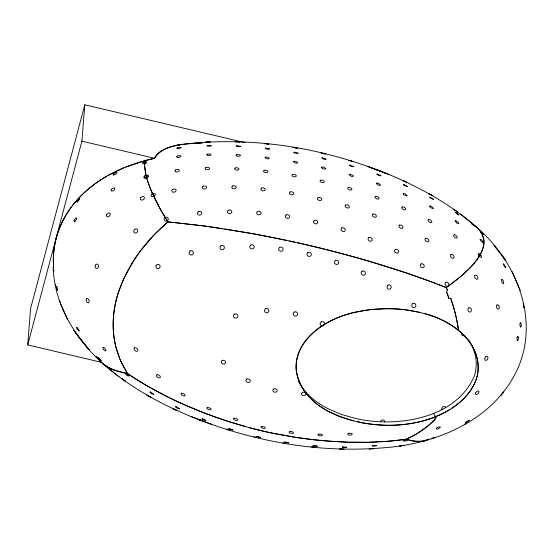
<?xml version="1.0" encoding="UTF-8"?>
<svg xmlns="http://www.w3.org/2000/svg" width="554" height="554" viewBox="0 0 554 554"><rect width="100%" height="100%" fill="white"/><g stroke="black" fill="none" stroke-linecap="round" stroke-linejoin="round"><path stroke-width="0.83" d="M102.054 362.468L27.7 344.907L30.588 308.543L84.81 104.789L245.048 142.634M27.7 344.907L81.916 141.152L84.81 104.789M144.996 160.196L144.732 161.671A107.4 32.596 47.3 0 0 144.532 164.884L145.681 173.998M145.141 160.618L144.58 166.491L145.944 175.147M71.224 207.224C58.35 224.391 51.757 246.198 53.655 267.63M380.349 421.622L381.36 420.251L383.036 419.821L384.4 420.583L384.649 422.1M72.297 205.79C81.528 193.727 93.46 183.886 106.576 176.304M434.052 418.415C435.195 416.996 436.49 415.819 438.429 415.528C454.121 408.554 469.134 397.218 475.664 380.833A42.194 36.259 -29.9 0 0 477.832 372.51C481.461 341.707 451.032 320.018 424.523 313.592M162.156 226.967C126.79 258.96 100.503 310.905 119.532 358.313M163.001 226.184L167.89 221.877L170.909 222.147M451.662 408.388C462.105 401.532 471.475 392.135 475.886 380.238A42.097 36.169 -29.9 0 0 477.59 373.971C480.076 360.876 474.84 347.316 466.094 337.608C449.252 319.097 423.63 311.417 399.392 309.16C364.761 306.687 324.478 314.402 303.066 344.29A44.957 38.628 -29.9 0 0 296.279 370.335C303.308 411.352 352.268 424.579 388.029 425.313C409.475 425.243 431.524 420.839 449.959 409.475M428.893 438.99L424.447 440.88L419.17 441.503L412.855 440.963L405.95 439.329L391.311 441.046L369.144 442.307L346.852 442.189L324.526 440.818A422.245 387.925 22.1 0 1 294.832 437.224L272.7 433.221A382.135 351.07 22.1 0 1 250.775 428.041L229.121 421.705A422.245 387.925 22.1 0 1 200.777 411.594L179.995 402.779L166.422 396.283L146.575 385.57L133.77 377.724L127.531 373.569L123.577 366.983L119.962 359.366M464.28 424.53L465.776 423.665M108.307 175.32L123.826 167.82M409.344 437.612L405.95 439.329L385.619 441.517L367.018 442.355L348.411 442.237L331.001 441.337L312.83 439.641L294.153 437.12L275.227 433.74A385.819 354.456 22.1 0 1 248.268 427.376M407.737 438.449L405.95 439.329L415.438 441.323L423.291 441.129A134.864 40.934 47.3 0 0 427.993 439.53M298.239 380.764C302.893 390.314 310.725 397.966 319.506 403.783A108.307 93.065 -29.9 0 0 327.234 408.319L340.883 414.254L355.453 418.457A147.412 126.665 -29.9 0 0 374.005 421.352C410.576 424.586 457.646 413.907 473.94 376.852A42.097 36.169 -29.9 0 0 475.644 370.578C477.645 359.934 474.591 348.785 468.559 339.927M125.883 166.989L146.104 160.362M144.899 160.688C116.285 168.34 88.55 183.457 70.829 207.757A107.365 98.536 4.9 0 0 56.217 237.95M145.889 160.425L149.379 159.538M146.388 160.293L146.886 160.161M147.135 160.099L148.624 159.718M464.896 335.399L463.22 335.828L461.856 335.059L461.614 333.55M148.881 159.656L150.626 159.233M150.127 159.358L151.581 159.012M150.875 159.178L152.807 158.735M151.879 158.943L152.385 158.825M152.634 158.769L153.638 158.548M153.133 158.659L154.642 158.326C164.254 142.939 186.186 144.352 202.162 142.849M153.887 158.492L154.642 158.326L81.916 141.152M177.425 145.19L179.842 144.788L177.751 145.113M401.685 445.714L399.593 446.039L404.108 445.312L402.01 445.638M344.11 449.045L339.533 448.906L341.7 448.844M190.375 143.486C180.646 144.449 170.625 145.875 161.92 150.605A69.721 27.354 14.9 0 0 154.552 158.299M191.359 143.403L202.612 142.842M191.455 143.403C257.707 137.011 325.136 148.652 386.644 173.603L388.825 174.455C420.389 187.536 450.637 204.398 476.378 227.029L478.462 228.906C517.007 262.728 539.638 319.963 517.533 369.054C494.528 419.475 437.736 443.588 385.265 447.667C319.88 453.511 253.462 441.822 192.792 417.224L190.611 416.373C159.053 403.291 128.798 386.429 103.058 363.798L100.973 361.921C74.527 337.296 54.195 303.89 53.136 266.959M172.1 222.258L206.24 226.24M226.988 429.239L226.427 429.177L230.803 430.52L230.083 430.181M312.678 446.759L315.067 447.161L311.265 446.884M285.94 443.401L282.748 442.861M208.442 226.544L222.251 228.567M224.633 228.941L254.722 234.072L286.591 240.394M289.292 240.969L294.693 242.146M420.077 312.442L406.297 309.901A147.586 126.811 -29.9 0 0 387.364 308.647L370.46 309.575L353.549 312.581A104.664 89.935 -29.9 0 0 342.801 315.759C325.191 321.964 307.802 332.996 299.707 350.46A44.452 38.191 -29.9 0 0 296.577 360.869C293.405 379.843 306.05 397.46 321.452 407.169M327.026 249.785L332.352 251.142M335.004 251.828C369.234 260.796 403.174 271.058 436.247 283.676M256.315 437.501L253.981 436.774M353.701 420.95L339.311 416.324L329.18 411.712A108.307 93.065 -29.9 0 1 321.452 407.169M245.602 426.642C205.375 415.258 166.235 398.984 131.18 376.034M118.182 371.305L127.531 373.569L130.148 375.349M388.825 174.455L367.655 166.401L386.644 173.603M190.611 416.373L211.787 424.426M437.646 284.209L442.584 286.141M443.636 286.557L446.309 287.637L447.632 290.746L446.309 287.637L433.463 282.616L406.774 273.101L372.066 262.139A422.245 149.095 11.9 0 0 343.556 254.085L321.853 248.49A382.135 134.927 11.9 0 0 299.929 243.31L277.852 238.566A422.245 149.095 11.9 0 0 248.324 232.909L204.135 225.949L167.89 221.877L153.742 235.298L141.118 250.166A126.651 94.409 -46.6 0 0 132.849 262.097L123.722 278.8L118.549 291.716A99.145 73.911 -46.6 0 0 115.087 304.735C113.21 314.402 112.704 324.339 113.681 334.145A126.651 94.415 -46.6 0 0 115.641 345.911L120.433 360.488L127.531 373.569C118.888 371.9 110.073 369.331 103.058 363.798L118.951 376.748M445.811 407.204L444.446 406.435L442.771 406.871L441.753 408.243L442.002 409.752M471.419 223.726L476.378 227.029L460.485 214.079M148.701 396.158L146.852 395.092L150.827 397.356L148.978 396.29M97.469 357.413L96.112 356.485L99.374 359.484L98.702 358.639M478.462 228.906C497.208 251.419 461.863 275.504 446.309 287.637L458.851 278.17L469.183 268.662A134.864 50.005 -18.4 0 0 477.049 259.314L481.149 252.541L483.552 246.087A108.335 40.165 -18.4 0 0 484.023 240.104L482.569 234.695L479.383 229.882A134.864 50.005 -18.4 0 0 472.701 224.46M100.973 361.921L98.044 358.293M504.085 258.365L494.002 245.533M166.318 219.37L167.89 221.877L161.006 210.361A136.956 40.837 47.6 0 1 157.994 204.8M165.861 218.629C157.62 204.883 149.85 190.541 145.889 174.905M433.616 413.346L435.562 416.733C416.746 424.26 396.062 426.483 375.951 424.745A147.412 126.665 -29.9 0 1 357.399 421.843M512.014 271.481L520.303 290.545M67.422 319.346L59.133 300.282M55.414 284.451L55.635 285.601M53.863 269.964L53.994 271.128M436.427 417.758A135.55 110.696 63.7 0 1 409.392 437.708M458.483 330.136A133.943 109.124 68.1 0 0 450.658 298.191A134.518 109.567 68.1 0 1 458.227 328.404M53.669 268.039A107.365 98.501 4.5 0 1 56.238 237.95M446.323 291.321A141.831 116.742 68.1 0 1 449.114 298.696M446.24 291.314A141.173 116.25 68.1 0 1 449.038 298.724M158.479 205.063A141.692 42.395 47.5 0 1 153.209 194.399M152.786 194.135A133.375 40.456 47.3 0 1 145.972 175.168M118.168 371.319A136.956 51.134 -18.9 0 1 114.02 369.892M113.75 370.03A141.692 52.824 -18.8 0 1 106.645 366.547M106.867 366.443A133.375 49.458 -18.4 0 1 97.968 358.203M297.394 242.742A385.819 136.229 11.9 0 1 324.353 249.113M435.022 419.593A136.423 111.43 62.2 0 1 408.443 438.145M156.02 265.643L156.006 267.395L157.163 268.621L158.832 268.607L160.016 267.353L160.037 265.601L158.873 264.376L157.211 264.397L156.02 265.643M501.342 279.687L502.042 282.623L503.06 283.558L503.794 283.274L503.094 280.338L502.076 279.403L501.342 279.687M475.567 392.973L475.477 394.185L476.405 394.538L477.804 393.825L478.857 392.461L478.94 391.249L478.012 390.895L476.613 391.609L475.567 392.973M98.051 357.496L101.091 360.675L98.051 357.496M95.267 265.276L95.136 267.021L95.987 268.337L97.317 268.455L98.349 267.298L98.48 265.546L97.629 264.23L96.299 264.113L95.267 265.276M474.73 275.601L474.619 277.062L475.464 278.6L476.772 279.313L477.777 278.78L477.887 277.319L477.042 275.781L475.741 275.068L474.73 275.601M74.132 220.139L74.021 221.482L74.7 221.835L76.597 219.446L76.708 218.103L76.03 217.75L74.132 220.139M106.652 214.675L106.52 216.164L107.462 216.926L108.93 216.517L110.052 215.174L110.191 213.685L109.249 212.916L107.781 213.332L106.652 214.675M465.679 422.245L465.637 422.591L468.172 421.338L469.3 420.112L465.679 422.245M500.934 395.348L503.614 392.073L500.934 395.348M517.124 337.49L517.173 340.572L517.803 340.752L518.641 337.905L518.364 336.555L517.734 336.382L517.124 337.49M520.234 322.864L519.881 324.145L520.358 327.095L520.919 327.033L521.272 325.752L521.217 323.993L520.788 322.802L520.234 322.864M496.917 305.025L496.488 306.445L496.896 308.149L497.901 309.139L498.912 308.841L499.341 307.422L498.932 305.718L497.935 304.721L496.917 305.025M140.633 197.667L140.204 199.052L141.035 200.015L142.627 199.987L144.061 198.983L144.483 197.598L143.659 196.635L142.059 196.663L140.633 197.667M111.465 189.274L111.029 190.507L111.756 191.137L113.21 190.784L114.546 189.669L114.983 188.429L114.263 187.806L112.801 188.152L111.465 189.274M151.457 194.288L150.965 195.631L151.754 196.635L153.361 196.705L154.85 195.797L155.342 194.454L154.552 193.45L152.939 193.381L151.457 194.288M485.394 356.928L484.722 358.549L485.02 360.024L486.107 360.481L487.347 359.657L488.012 358.036L487.721 356.568L486.634 356.104L485.394 356.928M77.408 200.887L76.923 201.995L77.304 202.175L79.88 198.817L79.499 198.644L77.408 200.887M144.379 176.186L143.791 177.294L144.483 178.056L146.055 178.028L147.579 177.218L148.167 176.11L147.475 175.348L145.903 175.376L144.379 176.186M144.719 176.089L144.13 177.197L144.823 177.966L146.394 177.931L147.918 177.128L148.507 176.02L147.814 175.258L146.242 175.286L144.719 176.089M86.729 298.613L86.105 299.693L86.382 301.376L87.4 302.664L88.564 302.803L89.194 301.715L88.917 300.039L87.892 298.751L86.729 298.613M134.657 229.377L133.729 230.859L133.999 232.424L135.308 233.151L136.886 232.618L137.814 231.136L137.544 229.571L136.236 228.844L134.657 229.377M468.774 307.809L467.936 309.104L468.116 310.849L469.217 312.013L470.581 311.923L471.426 310.621L471.239 308.876L470.145 307.712L468.774 307.809M164.926 217.618L163.991 219.024L164.337 220.499L165.757 221.171L167.419 220.658L168.354 219.252L168.007 217.777L166.588 217.106L164.926 217.618M175.549 169.988L174.884 170.992L175.542 171.83L177.142 172.017L178.748 171.435L179.413 170.431L178.755 169.593L177.148 169.406L175.549 169.988M113.681 173.873L113.037 174.801L113.577 175.161L116.423 173.769L117.06 172.841L116.527 172.481L115.121 172.91L113.681 173.873M412.723 303.447L411.767 304.845L412.017 306.577L413.332 307.643L414.939 307.408L415.895 306.016L415.645 304.278L414.33 303.218L412.723 303.447M190.029 250.99L189.032 252.43L189.323 254.12L190.721 255.062L192.425 254.715L193.422 253.275L193.131 251.585L191.726 250.637L190.029 250.99M220.949 245.796L219.959 247.216L220.27 248.878L221.711 249.812L223.428 249.466L224.418 248.047L224.107 246.385L222.666 245.45L220.949 245.796M198.332 211.711L197.404 213.034L197.792 214.474L199.267 215.181L200.963 214.744L201.891 213.422L201.504 211.981L200.036 211.275L198.332 211.711M387.98 285.088L387.024 286.453L387.301 288.17L388.666 289.243L390.307 289.043L391.262 287.678L390.979 285.954L389.621 284.888L387.98 285.088M250.72 245L249.729 246.398L250.062 248.047L251.509 248.988L253.233 248.663L254.217 247.271L253.891 245.623L252.437 244.681L250.72 245M172.606 189.461L171.74 190.673L172.19 191.843L173.679 192.286L175.348 191.739L176.207 190.528L175.763 189.357L174.268 188.914L172.606 189.461M279.659 247.347L278.683 248.711L279.015 250.366L280.462 251.329L282.187 251.038L283.163 249.667L282.831 248.019L281.377 247.056L279.659 247.347M362.074 271.176L361.111 272.52L361.423 274.216L362.815 275.276L364.477 275.068L365.439 273.724L365.134 272.028L363.743 270.968L362.074 271.176M445.873 282.18L445.021 283.364L445.284 285.047L446.517 286.238L447.985 286.245L448.837 285.061L448.567 283.378L447.341 282.187L445.873 282.18M307.872 252.472L306.902 253.822L307.228 255.484L308.668 256.474L310.378 256.225L311.348 254.875L311.023 253.213L309.582 252.222L307.872 252.472M335.343 260.422L334.374 261.765L334.699 263.441L336.119 264.473L337.808 264.251L338.771 262.908L338.452 261.232L337.033 260.2L335.343 260.422M228.262 210.257L227.341 211.524L227.749 212.944L229.238 213.692L230.949 213.325L231.87 212.064L231.461 210.638L229.972 209.897L228.262 210.257M321.161 321.86L320.129 323.273L320.392 324.969L321.805 325.967L323.529 325.676L324.568 324.27L324.298 322.567L322.892 321.569L321.161 321.86M134.636 347.704L133.936 348.653L134.407 350.1L135.772 351.201L137.233 351.305L137.932 350.363L137.461 348.909L136.097 347.815L134.636 347.704M294.195 312.027L293.156 313.432L293.426 315.143L294.839 316.161L296.577 315.891L297.609 314.485L297.339 312.768L295.926 311.75L294.195 312.027M265.505 308.682L264.473 310.074L264.736 311.791L266.155 312.823L267.887 312.567L268.919 311.175L268.655 309.457L267.243 308.426L265.505 308.682M257.492 211.483L256.585 212.694L257.001 214.114L258.496 214.904L260.2 214.613L261.107 213.401L260.692 211.981L259.196 211.185L257.492 211.483M421.095 263.849L420.237 264.992L420.555 266.613L421.871 267.762L423.408 267.762L424.274 266.619L423.955 264.999L422.64 263.849L421.095 263.849M202.972 186.282L202.113 187.404L202.584 188.568L204.107 189.094L205.79 188.672L206.649 187.55L206.178 186.386L204.655 185.86L202.972 186.282M234.515 314.063L233.476 315.42L233.74 317.117L235.145 318.169L236.863 317.954L237.901 316.604L237.638 314.901L236.233 313.848L234.515 314.063M205.721 167.675L205.008 168.596L205.645 169.482L207.244 169.815L208.879 169.399L209.592 168.478L208.955 167.592L207.355 167.26L205.721 167.675M286.155 214.897L285.248 216.067L285.663 217.493L287.159 218.338L288.849 218.11L289.749 216.939L289.333 215.513L287.845 214.668L286.155 214.897M395.334 249.348L394.469 250.463L394.822 252.028L396.193 253.123L397.779 253.102L398.651 251.98L398.298 250.422L396.927 249.328L395.334 249.348M314.27 220.36L313.377 221.503L313.793 222.943L315.268 223.851L316.936 223.691L317.83 222.549L317.421 221.108L315.946 220.201L314.27 220.36M368.881 237.534L368.001 238.649L368.382 240.166L369.795 241.198L371.415 241.135L372.295 240.027L371.914 238.511L370.501 237.479L368.881 237.534M341.846 227.916L340.959 229.037L341.361 230.512L342.808 231.482L344.456 231.378L345.343 230.263L344.941 228.781L343.494 227.812L341.846 227.916M232.576 186.047L231.724 187.1L232.209 188.27L233.74 188.872L235.429 188.554L236.281 187.501L235.796 186.331L234.259 185.728L232.576 186.047M261.606 188.041L260.761 189.039L261.246 190.216L262.783 190.888L264.459 190.659L265.304 189.662L264.812 188.478L263.282 187.806L261.606 188.041M143.112 162.634L142.42 163.451L143.008 163.922L146.104 163.084L146.796 162.267L146.208 161.796L144.677 161.948L143.112 162.634M451.108 254.39L450.354 255.276L450.693 256.772L451.939 258.005L453.352 258.254L454.114 257.368L453.774 255.872L452.528 254.639L451.108 254.39M235.208 167.994L234.474 168.845L235.083 169.766L236.676 170.216L238.317 169.933L239.051 169.081L238.442 168.16L236.849 167.71L235.208 167.994M290.137 191.913L289.306 192.861L289.79 194.066L291.314 194.807L292.976 194.655L293.814 193.699L293.322 192.501L291.806 191.76L290.137 191.913M318.218 197.536L317.394 198.457L317.871 199.675L319.374 200.493L321.022 200.423L321.846 199.502L321.362 198.277L319.859 197.466L318.218 197.536M425.763 238.248L424.98 239.113L425.375 240.533L426.712 241.669L428.207 241.856L428.99 240.99L428.595 239.57L427.259 238.435L425.763 238.248M222.237 360.363L221.226 361.478L221.496 362.988L222.888 364.013L224.585 363.95L225.596 362.835L225.326 361.319L223.934 360.294L222.237 360.363M302.484 392.28L301.473 393.388L301.771 394.76L303.197 395.577L304.929 395.376L305.94 394.261L305.649 392.897L304.215 392.073L302.484 392.28M345.834 204.904L345.017 205.797L345.488 207.058L346.963 207.951L348.584 207.951L349.401 207.058L348.93 205.797L347.455 204.904L345.834 204.904M399.663 225.035L398.873 225.9L399.296 227.258L400.694 228.303L402.246 228.435L403.042 227.569L402.613 226.212L401.214 225.159L399.663 225.035M372.994 214.031L372.191 214.904L372.641 216.212L374.082 217.182L375.674 217.244L376.478 216.372L376.027 215.063L374.587 214.093L372.994 214.031M273.801 388.901L272.797 389.968L273.087 391.339L274.514 392.218L276.238 392.087L277.242 391.02L276.952 389.649L275.525 388.769L273.801 388.901M246.855 379.012L245.844 380.072L246.135 381.491L247.548 382.44L249.258 382.357L250.263 381.297L249.979 379.878L248.566 378.929L246.855 379.012M264.189 170.341L263.406 171.124L263.96 172.079L265.525 172.647L267.18 172.495L267.956 171.705L267.402 170.75L265.844 170.189L264.189 170.341M437.023 427.723L436.143 428.602L436.497 429.135L437.875 429.004L440.347 427.404L440.001 426.871L438.623 427.002L437.023 427.723M177.238 156.103L176.518 156.824L177.135 157.391L178.72 157.481L181.061 156.318L180.445 155.75L178.859 155.66L177.238 156.103M292.657 174.455L291.889 175.196L292.436 176.179L293.987 176.823L295.628 176.761L296.397 176.02L295.85 175.036L294.299 174.392L292.657 174.455M320.711 180.168L319.949 180.874L320.489 181.885L322.019 182.612L323.64 182.626L324.402 181.92L323.861 180.909L322.331 180.182L320.711 180.168M207.293 154.102L206.566 154.753L207.189 155.383L210.423 155.328L211.15 154.677L210.527 154.047L207.293 154.102M348.355 187.439L347.6 188.111L348.134 189.163L349.636 189.967L351.229 190.064L351.984 189.392L351.451 188.339L349.948 187.536L348.355 187.439M375.584 196.303L374.843 196.954L375.356 198.041L376.824 198.934L378.389 199.108L379.13 198.457L378.617 197.369L377.142 196.476L375.584 196.303M236.697 154.621L235.976 155.224L236.593 155.909L238.192 156.27L239.827 156.096L240.547 155.487L239.93 154.808L236.697 154.621M76.916 327.435L76.577 327.719L77.02 328.951L78.903 331.25L79.243 330.973L78.8 329.741L76.916 327.435M348.701 433.242L347.767 433.99L348.147 434.8L349.629 435.195L351.34 434.952L352.275 434.204L351.894 433.394L348.701 433.242M265.588 157.121L264.867 157.682L267.07 158.866L268.704 158.797L269.417 158.236L267.215 157.052L265.588 157.121M402.412 206.884L401.636 207.48L402.079 208.616L403.478 209.613L405.016 209.904L405.791 209.308L405.355 208.179L403.949 207.175L402.412 206.884M294.036 161.311L293.322 161.837L295.504 163.153L297.124 163.167L297.83 162.647L295.649 161.332L294.036 161.311M428.692 219.495L427.917 220.049L428.304 221.226L429.627 222.341L431.116 222.736L431.898 222.182L431.511 221.004L430.181 219.89L428.692 219.495M322.082 167.052L321.375 167.537L321.978 168.333L323.529 168.97L325.129 169.081L325.828 168.589L323.674 167.156L322.082 167.052M318.903 434.017L317.975 434.655L318.37 435.43L319.859 435.894L321.569 435.769L322.497 435.132L322.096 434.357L318.903 434.017M431.677 438.456L431.337 438.678L435.617 437.224L431.677 438.456M157.246 374.67L156.346 375.259L156.643 376.464L157.952 377.565L159.51 377.925L160.411 377.336L160.113 376.138L158.804 375.03L157.246 374.67M403.984 440.291L403.111 440.859L405.036 441.171L407.564 440.153L405.646 439.848L403.984 440.291M349.733 174.288L349.041 174.739L351.16 176.297L352.725 176.484L353.417 176.034L352.829 175.196L349.733 174.288M454.328 234.681L453.546 235.18L453.851 236.413L455.069 237.659L456.482 238.185L457.265 237.687L456.953 236.454L455.741 235.208L454.328 234.681M376.983 183.062L376.304 183.478L378.375 185.161L379.912 185.431L380.591 185.015L378.521 183.339L376.983 183.062M289.95 431.601L289.036 432.155L289.444 432.93L292.623 433.47L293.537 432.916L293.135 432.134L291.646 431.594L289.95 431.601M403.797 193.512L403.132 193.886L403.693 194.793L406.636 196.068L407.301 195.694L405.286 193.879L403.797 193.512M181.864 393.229L180.971 393.742L181.303 394.787L182.675 395.764L184.267 396.096L185.161 395.584L184.828 394.538L183.457 393.562L181.864 393.229M177.446 147.842L176.684 148.264L178.817 148.465L181.22 147.703L177.446 147.842M261.765 426.358L260.858 426.85L261.259 427.66L262.728 428.304L264.403 428.401L265.311 427.903L264.909 427.099L261.765 426.358M479.03 253.656L478.254 254.071L478.441 255.359L480.747 257.478L481.523 257.063L481.336 255.775L479.03 253.656M207.674 407.335L206.781 407.806L207.148 408.748L208.56 409.607L210.188 409.877L211.081 409.406L210.714 408.464L207.674 407.335M430.098 205.908L429.461 206.24L430.001 207.189L432.826 208.678L433.463 208.346L431.538 206.386L430.098 205.908M234.342 418.249L233.449 418.72L233.83 419.586L235.277 420.334L236.932 420.528L237.825 420.064L237.437 419.198L235.997 418.45L234.342 418.249M207.549 145.494L206.815 145.868L209.017 146.325L211.399 145.757L207.549 145.494M265.865 148.112L265.214 148.437L267.506 149.255L269.763 148.943L265.865 148.112M236.987 145.771L236.281 146.118L238.511 146.775L240.858 146.353L236.987 145.771M455.769 220.776L455.173 221.06L456.974 223.2L458.324 223.802L458.92 223.525L458.421 222.521L455.769 220.776M372.953 445.506L372.101 445.901L374.102 446.275L376.637 445.651L372.953 445.506M294.347 152.198L293.696 152.488L294.361 153.015L298.204 153.278L294.347 152.198M322.4 157.89L321.756 158.146L323.993 159.254L326.209 159.199L322.4 157.89M480.547 239.224L480.006 239.439L480.443 240.512L482.797 242.583L483.337 242.368L481.745 239.993L480.547 239.224M103.411 347.372L102.649 347.642L103.965 350.135L105.26 350.904L106.022 350.634L104.713 348.141L103.411 347.372M350.045 165.154L349.415 165.369L351.617 166.602L353.791 166.685L350.045 165.154M342.974 446.891L342.13 447.154L344.166 447.604L346.693 447.265L342.974 446.891M503.759 263.946L503.33 264.071L504.542 266.737L505.892 267.589L503.759 263.946M377.267 174.025L376.651 174.191L378.811 175.542L380.937 175.77L377.267 174.025M403.984 184.621L403.444 184.759L404.122 185.431L407.599 186.58L403.984 184.621M523.308 303.467L523.925 307.657L523.308 303.467M313.723 445.568L312.899 445.735L317.442 446.171L313.723 445.568M430.209 197.238L429.724 197.321L430.403 198.034L433.706 199.454L430.209 197.238M56.716 286.515C56.03 290.621 58.987 292.664 56.716 286.515M206.282 142.066L205.707 142.143L210.278 141.9L206.282 142.066M369.726 448.837L369.158 448.92L373.728 448.678L369.726 448.837M235.907 141.713L235.325 141.782L239.903 141.921L235.907 141.713M285.075 442.037L284.264 442.127L288.772 442.868L285.075 442.037M125.98 373.389L125.218 373.472L126.783 375.453L128.957 376.104L128.625 375.252L125.98 373.389M264.957 143.611L264.369 143.666L268.919 144.13L264.957 143.611M455.762 212.424L455.353 212.452L457.403 214.266L459.072 214.959L455.762 212.424M293.502 147.426L292.914 147.454L297.429 148.216L293.502 147.426M256.994 436.414L256.183 436.448L260.636 437.501L256.994 436.414M150.543 392.038L149.767 392.066L151.491 393.7L153.756 394.33L150.543 392.038M229.474 428.671L228.677 428.671L233.054 430.029L229.474 428.671M176.165 406.809L175.383 406.809L177.211 408.173L179.531 408.748L176.165 406.809M321.583 153.008L321.008 153.001L325.454 154.054L321.583 153.008M202.522 418.852L201.732 418.845L203.637 419.987L206.005 420.486L202.522 418.852M349.2 160.362L348.639 160.307L353.009 161.643L349.2 160.362M480.346 231.378L483.323 234.335L480.346 231.378M376.353 169.496L375.813 169.379L380.086 170.999L376.353 169.496M199.897 419.946L199.35 419.828L203.63 421.449L199.897 419.946M403.014 180.514L402.495 180.32L406.643 182.245L403.014 180.514M173.312 408.769L172.793 408.582L176.941 410.5L173.312 408.769M429.295 193.852L428.609 193.471L432.591 195.735L429.295 193.852M454.647 209.897L453.989 209.537L457.708 212.21L454.647 209.897M122.392 378.984L121.735 378.617L125.453 381.291L122.392 378.984M503.233 257.042L505.601 260.546L503.233 257.042M73.924 330.364L76.286 333.868L73.924 330.364M79.277 337.414L75.351 332.462L89.049 349.837L79.277 337.414"/></g></svg>
